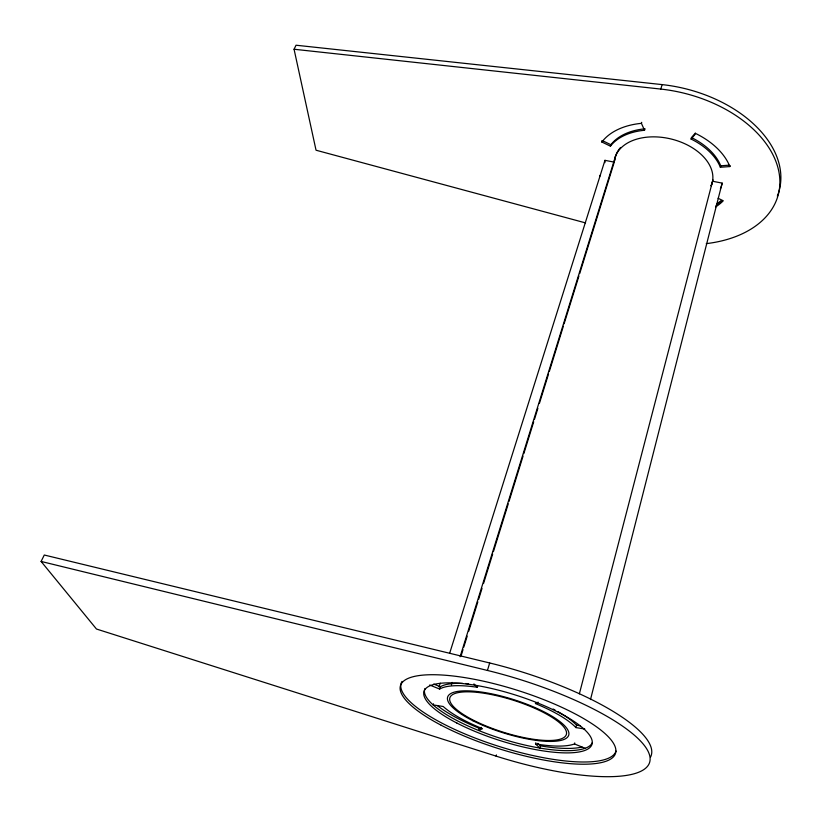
<?xml version="1.0" encoding="UTF-8"?>
<svg xmlns="http://www.w3.org/2000/svg" width="822" height="822" viewBox="0 0 822 822"><rect width="100%" height="100%" fill="white"/><g stroke="black" fill="none" stroke-linecap="round" stroke-linejoin="round"><path stroke-width="1.23" d="M695.412 132.979L691.466 137.572L691.066 139.052A59.831 38.809 13.8 0 1 720.36 167.277L729.864 166.558L730.121 165.541M590.494 699.553L722.158 183.111L712.551 181.241L579.366 693.83M535.821 742.769L535.523 743.889A75.727 20.786 17.5 0 0 574.475 743.951L574.742 742.934M584.781 729.001L575.914 727.593L576.53 725.21A75.655 20.889 17.5 0 0 557.922 711.626M720.36 167.277L720.74 165.808A59.79 38.84 13.7 0 0 691.466 137.572M537.845 743.335L540.414 745.842L539.818 748.071L535.523 743.889M650.603 756.98A146.953 40.71 17.5 0 0 489.676 662.974L44.285 555.014L41.1 561.447L96.472 629.025L496.067 756.117L496.406 754.915M481.25 727.398L479.339 728.313L478.692 730.501L482.524 728.682A75.727 20.786 17.5 0 1 443.202 706.499L433.153 704.906L433.502 703.796M496.067 756.117A147.354 40.124 17.5 0 0 650.068 757.822A147.354 40.124 17.5 0 0 487.446 670.454L489.676 662.974M706.283 243.631A116.066 75.429 13.7 0 0 777.54 166.27A116.066 75.429 13.7 0 0 660.796 89.074L662.131 84.604L296.043 45.22L294.06 49.248L316.038 150.22L585.572 222.906M429.67 685.014L439.636 689.062A75.727 20.786 17.5 0 1 477.335 687.264L477.644 686.216M644.951 128.807A59.79 38.84 13.7 0 0 610.88 144.723L602.331 140.593L601.868 142.021L610.427 146.162A59.831 38.809 13.8 0 1 644.52 130.266L644.849 129.177M644.52 130.266L641.417 123.341L641.715 122.334M451.381 684.87L452.141 682.424M460.115 656.716L615.555 156.17M461.121 655.751L463.012 649.627M463.772 647.171L467.194 636.146M468.715 631.255L477.839 601.858M478.599 599.402L482.021 588.377M483.542 583.486L492.655 554.09M493.416 551.634L508.243 503.865M509.003 501.42L523.059 456.097M523.82 453.652L533.704 421.799M534.464 419.354L537.876 408.329M539.396 403.427L548.521 374.031M549.281 371.585L563.337 326.262M564.098 323.817L578.924 276.048M579.685 273.592L614.26 162.14A50.173 32.531 13.8 0 1 671.379 139.062A50.173 32.531 13.8 0 1 711.122 185.998M599.711 176.422L600.039 175.363M439.071 686.853L440.222 683.195M449.809 652.76L604.961 160.331L614.26 162.14M439.636 689.062L440.356 686.771A75.655 20.889 17.5 0 1 462.652 683.39M610.427 146.162L610.88 144.723M691.066 139.052L695.792 133.544A69.51 45.087 13.8 0 1 729.864 166.558M538.184 702.194L535.338 703.54A75.727 20.786 17.5 0 1 575.914 727.593M720.74 165.808L729.042 165.171M294.06 49.248L660.796 89.074M576.53 725.21L580.322 725.805M41.1 561.447L487.446 670.454M433.718 684.068L440.356 686.771M574.475 743.951L585.161 748.297M718.089 198.256L723.278 200.763A69.51 45.087 13.8 0 1 715.695 206.877M473.914 683.935L477.335 687.264M722.158 183.111A59.831 38.809 13.8 0 1 720.391 188.772M604.91 162.664A59.831 38.809 13.8 0 1 604.961 160.331M662.131 84.604A115.83 75.614 13.7 0 1 777.335 196.139M712.931 179.782A50.142 32.561 13.7 0 1 711.071 185.474M614.702 160.711A50.142 32.561 13.7 0 1 620.548 147.498M720.966 200.691A69.408 45.159 13.7 0 1 716.784 203.774M601.868 142.021A69.51 45.087 13.8 0 1 641.417 123.341M721.963 200.948A69.459 45.128 13.7 0 1 716.065 205.438M601.612 141.579A69.459 45.128 13.7 0 1 602.331 140.593M616.038 751.041A112.645 30.794 17.5 0 1 495.933 745.441A112.645 30.794 17.5 0 1 402.04 681.376M465.55 683.544A75.655 20.889 17.5 0 1 468.55 683.77M553.134 709.026A75.655 20.889 17.5 0 1 555.086 710.064M592.343 742.574A87.975 24.167 17.5 0 1 499.365 737.992A87.975 24.167 17.5 0 1 424.953 688.507M582.058 747.064A87.903 24.28 17.5 0 1 540.414 745.842M479.339 728.313A87.903 24.28 17.5 0 1 437.633 705.841M441.157 725.22A112.737 30.64 17.5 0 0 614.722 755.12A112.737 30.64 17.5 0 0 467.965 678.14A112.737 30.64 17.5 0 0 441.157 725.22M472.999 720.791A63.489 17.426 17.5 0 0 568.649 735.371A63.489 17.426 17.5 0 0 482.791 692.247A63.489 17.426 17.5 0 0 472.999 720.791M456.868 723.041A88.057 24.044 17.5 0 0 591.552 745.369A88.057 24.044 17.5 0 0 475.486 685.291A88.057 24.044 17.5 0 0 456.868 723.041M474.386 720.699A61.044 16.748 17.5 0 0 566.286 734.652A61.044 16.748 17.5 0 0 483.644 693.193A61.044 16.748 17.5 0 0 474.386 720.699"/></g></svg>
